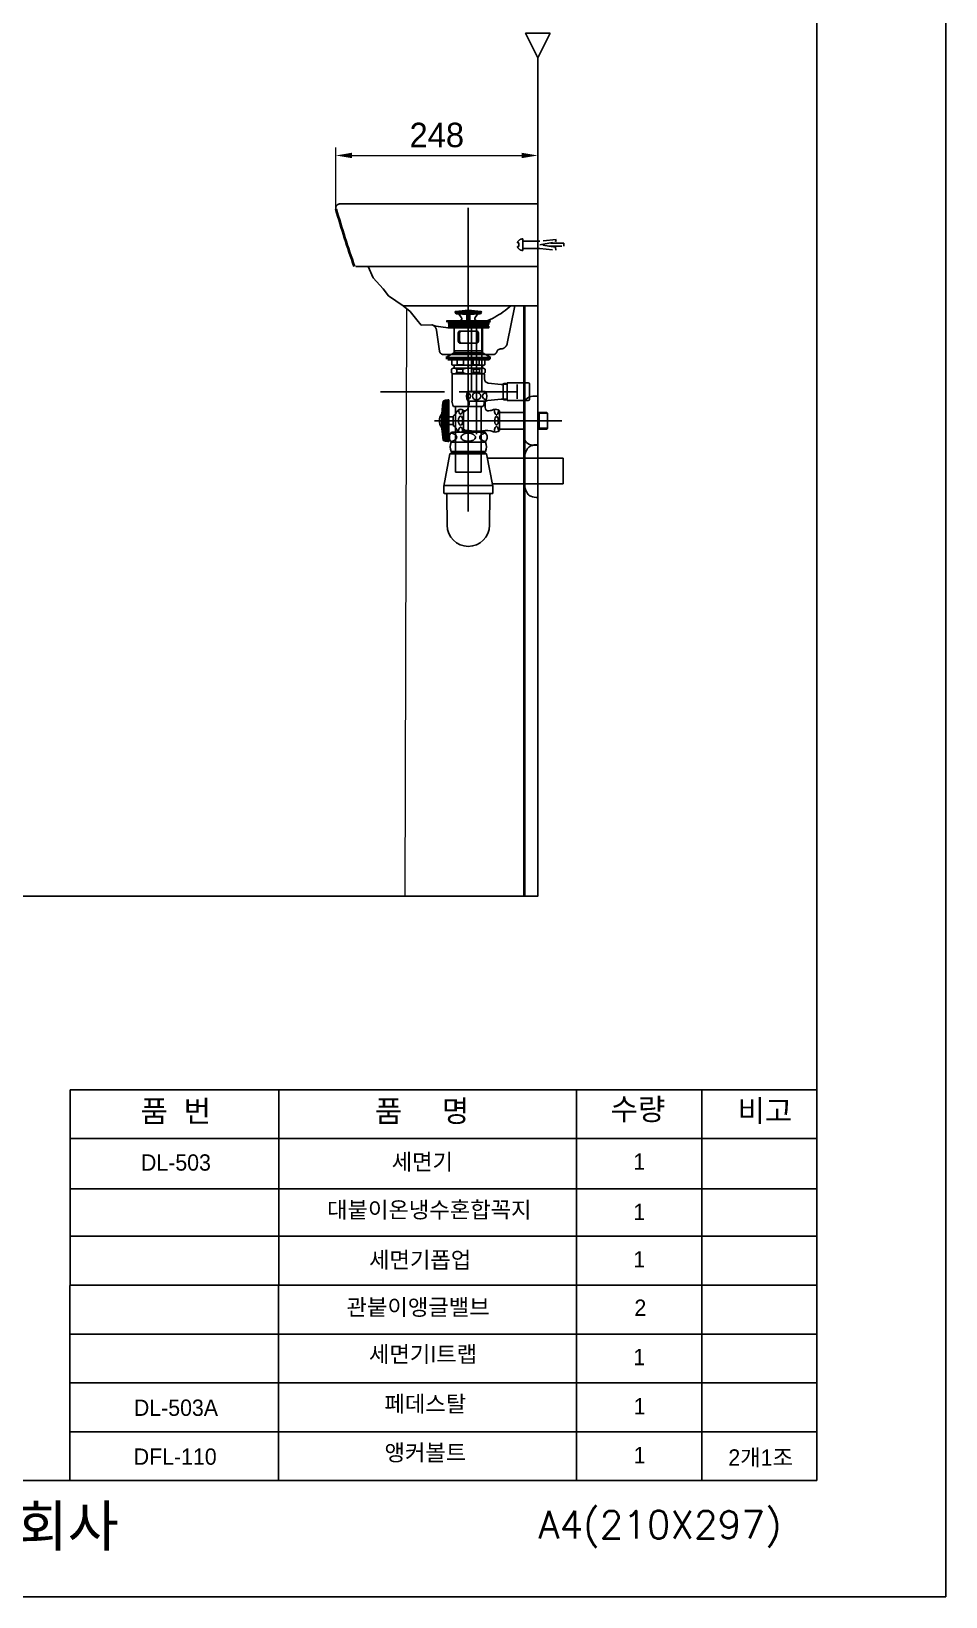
# Model space of a CAD drawing. Extents: x 66329 to 68754, y 58068 to 61499.
# Drawn here: x 67632 to 68754, y 58068 to 59990 of the extents above; entities that cross this region are included whole.
import ezdxf
from ezdxf.lldxf.tags import DXFTag

# ---------------------------------------------------------------- set-up
doc = ezdxf.new("R2010")
doc.units = 0
doc.header["$MEASUREMENT"] = 0
for name, pattern in [('DASHED', [0.75, 0.5, -0.25]), ('HIDDEN', [9.525, 6.35, -3.175]), ('HIDDEN2', [4.7625, 3.175, -1.5875])]:
    doc.linetypes.add(name, pattern=pattern)
doc.layers.get('0').update_dxf_attribs({"linetype": 'CONTINUOUS'})
doc.layers.get('Defpoints').update_dxf_attribs({"linetype": 'CONTINUOUS'})
for name, color, linetype in [('001', 7, 'CONTINUOUS'), ('002', 7, 'CONTINUOUS'), ('3', 3, 'CONTINUOUS'), ('4', 3, 'CONTINUOUS'), ('6', 6, 'CONTINUOUS'), ('7', 7, 'CONTINUOUS'), ('BU', 7, 'CONTINUOUS'), ('CENTER', 1, 'CONTINUOUS'), ('Dim', 4, 'CONTINUOUS'), ('LINE', 7, 'CONTINUOUS'), ('POINT', 3, 'CONTINUOUS'), ('YA', 7, 'CONTINUOUS')]:
    doc.layers.add(name, color=color, linetype=linetype)
doc.layers.add('AM_3', color=6, linetype='AM_ISO02W050', lineweight=20)
doc.layers.add('OUTLINE', color=11, linetype='CONTINUOUS', lineweight=40)
doc.styles.add('h', font='', dxfattribs={"height": 30})
doc.styles.get("Standard").update_dxf_attribs({"font": 'txt.shx', "bigfont": 'ghs.shx'})
doc.styles.add('스타일1', font='txt.shx', dxfattribs={"bigfont": 'ghs.shx'})
doc.styles.get('h').set_extended_font_data('Haansoft Batang')
tags = doc.linetypes.add('AM_ISO02W050', pattern=[7.5, 6, -1.5]).pattern_tags.tags
tags[6:7] = [DXFTag(74, 4), DXFTag(75, 0), DXFTag(340, '0'), DXFTag(46, 1.0), DXFTag(50, 0.0), DXFTag(44, 0.0), DXFTag(45, 0.0)]
tags[4:5] = [DXFTag(74, 4), DXFTag(75, 0), DXFTag(340, '0'), DXFTag(46, 1.0), DXFTag(50, 0.0), DXFTag(44, 0.0), DXFTag(45, 0.0)]
tags = doc.linetypes.add('Amconstr', pattern=[9999, 9999, 0]).pattern_tags.tags
tags[6:7] = [DXFTag(74, 4), DXFTag(75, 0), DXFTag(340, '0'), DXFTag(46, 1.0), DXFTag(50, 0.0), DXFTag(44, 0.0), DXFTag(45, 0.0)]
tags[4:5] = [DXFTag(74, 4), DXFTag(75, 0), DXFTag(340, '0'), DXFTag(46, 1.0), DXFTag(50, 0.0), DXFTag(44, 0.0), DXFTag(45, 0.0)]
tags = doc.linetypes.add('CENTER2', pattern=[1.125, 0.75, -0.125, 0.125, -0.125]).pattern_tags.tags
tags[10:11] = [DXFTag(74, 4), DXFTag(75, 0), DXFTag(340, '0'), DXFTag(46, 1.0), DXFTag(50, 0.0), DXFTag(44, 0.0), DXFTag(45, 0.0)]
tags[8:9] = [DXFTag(74, 4), DXFTag(75, 0), DXFTag(340, '0'), DXFTag(46, 1.0), DXFTag(50, 0.0), DXFTag(44, 0.0), DXFTag(45, 0.0)]
tags[6:7] = [DXFTag(74, 4), DXFTag(75, 0), DXFTag(340, '0'), DXFTag(46, 1.0), DXFTag(50, 0.0), DXFTag(44, 0.0), DXFTag(45, 0.0)]
tags[4:5] = [DXFTag(74, 4), DXFTag(75, 0), DXFTag(340, '0'), DXFTag(46, 1.0), DXFTag(50, 0.0), DXFTag(44, 0.0), DXFTag(45, 0.0)]
doc.dimstyles.new('AM_ISO$0', dxfattribs={"dimtxt": 3, "dimasz": 20, "dimexe": 10, "dimexo": 0.5, "dimgap": 10, "dimtad": 1, "dimdec": 0, "dimdsep": 46, "dimtxsty": 'h', "dimcen": -5, "dimclrd": 256, "dimclre": 256, "dimclrt": 256, "dimadec": 0, "dimazin": 2, "dimtp": 0.1, "dimtm": 0.1, "dimtfac": 0.71, "dimtdec": 0, "dimtmove": 0, "dimatfit": 3, "dimfxl": 0, "dimlwd": -1, "dimlwe": -1, "dimarcsym": 0})

# ---------------------------------------------------------------- blocks, each defined once
blk = doc.blocks.new('*D23')
at = {"layer": 'AM_3', "color": 0, "linetype": 'ByBlock'}
for p, q in [((68005.7, 59773.3), (68005.7, 59847.9)), ((68025.7, 59837.9), (68233.7, 59837.9)), ((68253.7, 59778.9), (68253.7, 59847.9))]:
    blk.add_line(p, q, dxfattribs=at)
at = {"layer": 'AM_3', "color": 0}
for points in [[(68025.7, 59841.3), (68025.7, 59834.6), (68005.7, 59837.9)], [(68233.7, 59841.3), (68233.7, 59834.6), (68253.7, 59837.9)]]:
    blk.add_solid(points, dxfattribs=at)
at = {"layer": 'Defpoints', "color": 0}
for p in [(68253.7, 59837.9), (68253.7, 59778.4), (68005.7, 59772.8)]:
    blk.add_point(p, dxfattribs=at)
at = {"layer": 'AM_3', "color": 0, "insert": (68129.7, 59862.9), "char_height": 30, "attachment_point": 5, "style": 'h'}
blk.add_mtext('248', dxfattribs=at)

msp = doc.modelspace()

# ---------------------------------------------------------------- linework, layer by layer
at = {"color": 3}
for p, q in [((68147.4, 59486, 9.3), (68168.4, 59486, 9.3)), ((68168.4, 59486, 9.3), (68189.4, 59486, 9.3)), ((68138.4, 59432.1, 9.3), (68145.9, 59471.6, 9.3)), ((68149.3, 59473.6, 9.3), (68145.9, 59471.6, 9.3)), ((68190.9, 59471.6, 9.3), (68145.9, 59471.6, 9.3)), ((68189.4, 59474.5, 9.3), (68147.4, 59474.5, 9.3)), ((68149.3, 59473.6, 9.3), (68149.3, 59474.5, 9.3)), ((68187.5, 59473.6, 9.3), (68149.3, 59473.6, 9.3)), ((68187.5, 59473.6, 9.3), (68190.9, 59471.6, 9.3)), ((68198.4, 59432.1, 9.3), (68190.9, 59471.6, 9.3)), ((68138.4, 59432.6, 9.3), (68198.3, 59432.6, 9.3)), ((68138.4, 59432.1, 9.3), (68138.4, 59423.1, 9.3)), ((68198.4, 59432.1, 9.3), (68198.4, 59423.1, 9.3)), ((68138.7, 59423.1, 9.3), (68140.7, 59423.1, 9.3)), ((68140.7, 59423.1, 9.3), (68196.4, 59423.1, 9.3)), ((68141.9, 59421.3, 9.3), (68142.4, 59384, 9.3)), ((68194.9, 59421.1, 9.3), (68194.4, 59384, 9.3)), ((68198.4, 59423.1, 9.3), (68196.4, 59423.1, 9.3))]:
    msp.add_line(p, q, dxfattribs=at)
at = {"color": 0, "linetype": 'HIDDEN2', "ltscale": 5}
msp.add_lwpolyline([(68235.2, 59721.3), (68235.2, 59735.5, 0.316317), (68228.6, 59730.8), (68230.4, 59730.8), (68230.4, 59726), (68228.6, 59726, 0.316317)], format="xyb", close=True, dxfattribs=at)
at = {"linetype": 'HIDDEN2', "ltscale": 5}
for points in [[(68235.2, 59723.9), (68251, 59723.9), (68256.1, 59723.9), (68275.7, 59721.8), (68275.4, 59725.3), (68256.1, 59728.4), (68275.4, 59731.8), (68276.1, 59734.9), (68256.1, 59732.9), (68251, 59732.9), (68235.2, 59732.9)], [(68267.2, 59726.6), (68285.7, 59726.6), (68285.7, 59730.2), (68266.3, 59730.2)]]:
    msp.add_lwpolyline(points, dxfattribs=at)
at = {"color": 3}
for centre, radius, start, end in [((68160, 59480.2, 9.3), 13.9, 155.4705, 204.5295), ((68176.8, 59480.2, 9.3), 13.9, 335.4705, 24.5295), ((68139.9, 59421.3, 9.3), 2, 0, 64.1581), ((68196.9, 59421.1, 9.3), 2, 104.4775, 180), ((68168.4, 59384, 9.3), 26, 180, 0)]:
    msp.add_arc(centre, radius, start, end, dxfattribs=at)
at = {"layer": '001', "color": 3}
msp.add_line((68168.4, 59520.7), (68168.4, 59726.2), dxfattribs=at)
at = {"layer": '001', "color": 7}
for points in [[(66746.6, 58928.4), (68253.7, 58928.4), (68253.7, 59958)], [(68010.7, 59778.4), (68010.5, 59778.4), (68010.4, 59778.4), (68010.3, 59778.4), (68010.1, 59778.4), (68010, 59778.4), (68009.8, 59778.3), (68009.7, 59778.3), (68009.5, 59778.3), (68009.4, 59778.2), (68009.2, 59778.2), (68009.1, 59778.2), (68009, 59778.1), (68008.8, 59778.1), (68008.7, 59778), (68008.5, 59777.9), (68008.4, 59777.9), (68008.3, 59777.8), (68008.2, 59777.7), (68008, 59777.7), (68007.9, 59777.6), (68007.8, 59777.5), (68007.7, 59777.4), (68007.5, 59777.3), (68007.4, 59777.2), (68007.3, 59777.1), (68007.2, 59777), (68007.1, 59776.9), (68007, 59776.8), (68006.9, 59776.7), (68006.8, 59776.6), (68006.7, 59776.5), (68006.6, 59776.4), (68006.6, 59776.2), (68006.5, 59776.1), (68006.4, 59776), (68006.3, 59775.9), (68006.3, 59775.7), (68006.2, 59775.6), (68006.1, 59775.5), (68006.1, 59775.4), (68006, 59775.2), (68006, 59775.1), (68005.9, 59774.9), (68005.9, 59774.8), (68005.8, 59774.6), (68005.8, 59774.5), (68005.8, 59774.4), (68005.7, 59774.2), (68005.7, 59774.1), (68005.7, 59773.9), (68005.7, 59773.8), (68005.7, 59773.6), (68005.7, 59773.5), (68005.7, 59773.3), (68005.7, 59773.2), (68005.7, 59773), (68005.7, 59772.9), (68005.7, 59772.7), (68005.8, 59772.6), (68005.8, 59772.4), (68005.8, 59772.3), (68005.8, 59772.2), (68005.9, 59772), (68005.9, 59771.9)], [(68253.7, 59778.4), (68010.7, 59778.4)], [(68253.7, 59628.4), (68253.7, 59738.4)], [(68045.3, 59701.7), (68051.8, 59687.5), (68064, 59674), (68070.4, 59665.7), (68088.6, 59653.4), (68096.9, 59646.5), (68105.3, 59636.2), (68110.6, 59629.7), (68124.7, 59629.9)], [(68158.7, 59653.4), (68253.7, 59653.4)], [(68216.1, 59607.2), (68225.3, 59653.4)], [(68123.8, 59629.9), (68124.1, 59629.8), (68124.3, 59629.7), (68124.6, 59629.6), (68124.8, 59629.5), (68125, 59629.4), (68125.1, 59629.4), (68125.2, 59629.3), (68125.3, 59629.2), (68125.5, 59629.2), (68125.6, 59629.1), (68125.7, 59629), (68125.8, 59628.9), (68125.9, 59628.9), (68126.1, 59628.8), (68126.2, 59628.7), (68126.3, 59628.6), (68126.4, 59628.5), (68126.5, 59628.4), (68126.6, 59628.3), (68126.7, 59628.2), (68126.8, 59628.2), (68127, 59628.1), (68127.1, 59628), (68127.2, 59627.9), (68127.3, 59627.7), (68127.4, 59627.6), (68127.5, 59627.5), (68127.6, 59627.4), (68127.7, 59627.3), (68127.7, 59627.2), (68127.8, 59627.1), (68127.9, 59627), (68128, 59626.8), (68128.1, 59626.7), (68128.2, 59626.6), (68128.3, 59626.5), (68128.3, 59626.4), (68128.4, 59626.2), (68128.5, 59626.1), (68128.5, 59626), (68128.6, 59625.9), (68128.7, 59625.7), (68128.7, 59625.6), (68128.8, 59625.5), (68128.9, 59625.3), (68128.9, 59625.2), (68129, 59625.1), (68129, 59624.9), (68129.1, 59624.8), (68129.1, 59624.7), (68129.1, 59624.5), (68129.2, 59624.4), (68129.3, 59624.1), (68129.3, 59623.9), (68129.4, 59623.6), (68129.4, 59623.3)], [(68129.4, 59623.3), (68133.1, 59597.7)], [(68208.2, 59600.4), (68208.4, 59600.4), (68208.6, 59600.4), (68208.7, 59600.4), (68208.9, 59600.4), (68209, 59600.5), (68209.2, 59600.5), (68209.4, 59600.5), (68209.6, 59600.5), (68209.7, 59600.6), (68209.9, 59600.6), (68210.1, 59600.6), (68210.2, 59600.7), (68210.4, 59600.7), (68210.6, 59600.8), (68210.7, 59600.8), (68210.9, 59600.9), (68211.1, 59600.9), (68211.2, 59601), (68211.4, 59601.1), (68211.6, 59601.2), (68211.7, 59601.2), (68211.9, 59601.3), (68212.1, 59601.4), (68212.2, 59601.5), (68212.4, 59601.6), (68212.5, 59601.7), (68212.7, 59601.8), (68212.8, 59601.9), (68213, 59602), (68213.1, 59602.1), (68213.3, 59602.2), (68213.4, 59602.3), (68213.6, 59602.5), (68213.7, 59602.6), (68213.8, 59602.7), (68214, 59602.8), (68214.1, 59603), (68214.2, 59603.1), (68214.3, 59603.2), (68214.4, 59603.4), (68214.6, 59603.5), (68214.7, 59603.7), (68214.8, 59603.8), (68214.9, 59604), (68215, 59604.1), (68215.1, 59604.3), (68215.2, 59604.4), (68215.2, 59604.6), (68215.3, 59604.7), (68215.4, 59604.9), (68215.5, 59605.1), (68215.6, 59605.2), (68215.6, 59605.4), (68215.7, 59605.5), (68215.7, 59605.7), (68215.8, 59605.9), (68215.9, 59606), (68215.9, 59606.2), (68216, 59606.4), (68216, 59606.5), (68216, 59606.7), (68216.1, 59606.8), (68216.1, 59607), (68216.1, 59607.2)], [(68133.1, 59597.7), (68133.1, 59597.6), (68133.1, 59597.5), (68133.1, 59597.4), (68133.1, 59597.3), (68133.2, 59597.2), (68133.2, 59597.1), (68133.2, 59597), (68133.3, 59596.9), (68133.3, 59596.8), (68133.3, 59596.7), (68133.4, 59596.6), (68133.4, 59596.5), (68133.5, 59596.4), (68133.5, 59596.3), (68133.6, 59596.2), (68133.6, 59596.1), (68133.7, 59596), (68133.7, 59595.9), (68133.8, 59595.8), (68133.8, 59595.7), (68133.9, 59595.6), (68134, 59595.5), (68134, 59595.4), (68134.1, 59595.3), (68134.2, 59595.2), (68134.3, 59595.1), (68134.3, 59595), (68134.4, 59595), (68134.5, 59594.9), (68134.6, 59594.8), (68134.7, 59594.7), (68134.7, 59594.6), (68134.8, 59594.6), (68134.9, 59594.5), (68135, 59594.4), (68135.1, 59594.4), (68135.2, 59594.3), (68135.3, 59594.2), (68135.4, 59594.2), (68135.5, 59594.1), (68135.6, 59594), (68135.7, 59594), (68135.8, 59593.9), (68135.9, 59593.9), (68136, 59593.8), (68136.1, 59593.8), (68136.2, 59593.8), (68136.3, 59593.7), (68136.4, 59593.7), (68136.5, 59593.6), (68136.6, 59593.6), (68136.8, 59593.6), (68136.9, 59593.6), (68137, 59593.5), (68137.1, 59593.5), (68137.2, 59593.5), (68137.3, 59593.5), (68137.4, 59593.5), (68137.5, 59593.4), (68137.6, 59593.4), (68137.7, 59593.4), (68137.8, 59593.4), (68137.9, 59593.4), (68138, 59593.4)], [(68138, 59593.4), (68198.7, 59593.4)], [(68198.7, 59593.4), (68198.8, 59593.4), (68198.9, 59593.4), (68199, 59593.4), (68199.1, 59593.4), (68199.2, 59593.4), (68199.2, 59593.5), (68199.3, 59593.5), (68199.4, 59593.5), (68199.5, 59593.5), (68199.6, 59593.5), (68199.7, 59593.5), (68199.8, 59593.6), (68199.9, 59593.6), (68200, 59593.6), (68200.1, 59593.6), (68200.2, 59593.7), (68200.3, 59593.7), (68200.4, 59593.7), (68200.5, 59593.8), (68200.6, 59593.8), (68200.7, 59593.8), (68200.8, 59593.9), (68200.9, 59593.9), (68200.9, 59594), (68201, 59594), (68201.1, 59594.1), (68201.2, 59594.1), (68201.3, 59594.2), (68201.4, 59594.2), (68201.5, 59594.3), (68201.6, 59594.3), (68201.6, 59594.4), (68201.7, 59594.4), (68201.8, 59594.5), (68201.9, 59594.6), (68202, 59594.6), (68202, 59594.7), (68202.1, 59594.8), (68202.2, 59594.9), (68202.3, 59594.9), (68202.3, 59595), (68202.4, 59595.1), (68202.5, 59595.1), (68202.5, 59595.2), (68202.6, 59595.3), (68202.7, 59595.4), (68202.7, 59595.5), (68202.8, 59595.5), (68202.8, 59595.6), (68202.9, 59595.7), (68202.9, 59595.8), (68203, 59595.9), (68203, 59596), (68203.1, 59596), (68203.1, 59596.1), (68203.2, 59596.2), (68203.2, 59596.3), (68203.3, 59596.4), (68203.3, 59596.5), (68203.3, 59596.6), (68203.4, 59596.7), (68203.4, 59596.7), (68203.4, 59596.8), (68203.5, 59596.9)], [(68203.5, 59596.9), (68203.5, 59597), (68203.5, 59597.1), (68203.5, 59597.2), (68203.6, 59597.3), (68203.6, 59597.4), (68203.7, 59597.4), (68203.7, 59597.5), (68203.7, 59597.6), (68203.8, 59597.7), (68203.8, 59597.8), (68203.9, 59597.9), (68203.9, 59598), (68204, 59598), (68204, 59598.1), (68204.1, 59598.2), (68204.1, 59598.3), (68204.2, 59598.4), (68204.3, 59598.5), (68204.3, 59598.5), (68204.4, 59598.6), (68204.4, 59598.7), (68204.5, 59598.8), (68204.6, 59598.8), (68204.6, 59598.9), (68204.7, 59599), (68204.8, 59599.1), (68204.9, 59599.1), (68204.9, 59599.2), (68205, 59599.3), (68205.1, 59599.3), (68205.2, 59599.4), (68205.3, 59599.5), (68205.3, 59599.5), (68205.4, 59599.6), (68205.5, 59599.6), (68205.6, 59599.7), (68205.7, 59599.7), (68205.8, 59599.8), (68205.9, 59599.8), (68206, 59599.9), (68206.1, 59599.9), (68206.1, 59600), (68206.2, 59600), (68206.3, 59600), (68206.4, 59600.1), (68206.5, 59600.1), (68206.6, 59600.2), (68206.7, 59600.2), (68206.8, 59600.2), (68206.9, 59600.2), (68207, 59600.3), (68207.1, 59600.3), (68207.2, 59600.3), (68207.3, 59600.3), (68207.4, 59600.3), (68207.5, 59600.4), (68207.6, 59600.4), (68207.7, 59600.4), (68207.8, 59600.4), (68207.8, 59600.4), (68207.9, 59600.4), (68208, 59600.4), (68208.1, 59600.4), (68208.2, 59600.4)]]:
    msp.add_lwpolyline(points, dxfattribs=at)
at = {"layer": '002', "color": 7}
for points in [[(68268.7, 59988), (68238.7, 59988), (68253.7, 59958), (68268.7, 59988)], [(68253.7, 59701.7), (68030.3, 59701.7)], [(68158.7, 59653.4), (68088.6, 59653.4)], [(68220.7, 59653.4), (68218.4, 59651.5), (68216.1, 59649.5), (68213.7, 59647.7), (68211.3, 59645.9), (68208.8, 59644.1), (68206.2, 59642.5), (68203.5, 59640.9), (68200.8, 59639.3), (68198.1, 59637.9), (68195.3, 59636.5), (68192.5, 59635.2), (68189.6, 59634), (68186.6, 59632.9), (68183.7, 59631.8), (68180.7, 59630.9), (68177.7, 59630), (68174.6, 59629.2), (68171.5, 59628.5), (68168.4, 59627.9), (68165.4, 59627.4), (68162.2, 59627), (68159.1, 59626.7), (68156, 59626.5), (68152.9, 59626.3), (68149.8, 59626.3), (68146.7, 59626.3), (68143.7, 59626.5), (68140.6, 59626.7), (68137.6, 59627), (68134.6, 59627.4), (68131.6, 59627.9), (68128.7, 59628.4)], [(68128.7, 59628.4), (68123.8, 59629.9)], [(68141.7, 59593.4), (68195.7, 59593.4)]]:
    msp.add_lwpolyline(points, dxfattribs=at)
at = {"layer": '3', "color": 3}
for p, q in [((68153.4, 59643.5, 9.3), (68152.1, 59645.6, 9.3)), ((68152.2, 59645.4, 9.3), (68168.4, 59645.4, 9.3)), ((68168.4, 59643.5, 9.3), (68153.4, 59643.5, 9.3)), ((68155.9, 59643.3, 9.3), (68166.6, 59642.6, 9.3)), ((68160.1, 59638.6, 9.3), (68157.4, 59642.4, 9.3)), ((68168.4, 59643.5, 9.3), (68166.6, 59642.6, 9.3)), ((68166.6, 59642.6, 9.3), (68166.6, 59634.9, 9.3)), ((68167.8, 59643.2, 9.3), (68167.4, 59636.8, 9.3)), ((68184.5, 59645.4, 9.3), (68168.4, 59645.4, 9.3)), ((68168.4, 59643.5, 9.3), (68170.1, 59642.6, 9.3)), ((68168.4, 59643.5, 9.3), (68183.4, 59643.5, 9.3)), ((68168.9, 59643.2, 9.3), (68169.3, 59636.8, 9.3)), ((68180.8, 59643.3, 9.3), (68170.1, 59642.6, 9.3)), ((68170.1, 59642.6, 9.3), (68170.1, 59634.9, 9.3)), ((68176.6, 59638.6, 9.3), (68179.3, 59642.4, 9.3)), ((68183.4, 59643.5, 9.3), (68184.6, 59645.6, 9.3)), ((68141.4, 59633.9, 9.3), (68168.4, 59633.9, 9.3)), ((68151.1, 59634.9, 9.3), (68141.8, 59634.9, 9.3)), ((68149.4, 59632.4, 9.3), (68143.3, 59632.4, 9.3)), ((68168.4, 59626.4, 9.3), (68143.3, 59626.4, 9.3)), ((68168.4, 59630.4, 9.3), (68143.6, 59630.4, 9.3)), ((68168.4, 59628.4, 9.3), (68143.6, 59628.4, 9.3)), ((68149.4, 59632.4, 9.3), (68168.4, 59632.4, 9.3)), ((68150.9, 59595.8, 9.3), (68150.9, 59626.4, 9.3)), ((68168.4, 59634.9, 9.3), (68151.1, 59634.9, 9.3)), ((68158, 59634.9, 9.3), (68159.4, 59635.7, 9.3)), ((68168.4, 59622.4, 9.3), (68158.5, 59622.4, 9.3)), ((68167.4, 59636.8, 9.3), (68168.4, 59636.8, 9.3)), ((68167.6, 59634.9, 9.3), (68167.4, 59636.8, 9.3)), ((68169.3, 59636.8, 9.3), (68168.4, 59636.8, 9.3)), ((68168.4, 59634.9, 9.3), (68185.7, 59634.9, 9.3)), ((68195.4, 59633.9, 9.3), (68168.4, 59633.9, 9.3)), ((68187.4, 59632.4, 9.3), (68168.4, 59632.4, 9.3)), ((68168.4, 59630.4, 9.3), (68193.2, 59630.4, 9.3)), ((68168.4, 59628.4, 9.3), (68193.2, 59628.4, 9.3)), ((68168.4, 59626.4, 9.3), (68193.5, 59626.4, 9.3)), ((68168.4, 59622.4, 9.3), (68178.2, 59622.4, 9.3)), ((68169.1, 59634.9, 9.3), (68169.3, 59636.8, 9.3)), ((68178.7, 59634.9, 9.3), (68177.3, 59635.7, 9.3)), ((68185.7, 59634.9, 9.3), (68195, 59634.9, 9.3)), ((68185.9, 59595.8, 9.3), (68185.9, 59626.4, 9.3)), ((68187.4, 59632.4, 9.3), (68193.5, 59632.4, 9.3)), ((68195.4, 59633.9, 9.3), (68193.2, 59632.4, 9.3)), ((68193.7, 59632.2, 9.3), (68193.7, 59630.9, 9.3)), ((68193.7, 59627.9, 9.3), (68193.7, 59626.6, 9.3)), ((68195.4, 59634.5, 9.3), (68195.4, 59633.9, 9.3)), ((68156, 59609.9, 9.3), (68156, 59619.9, 9.3)), ((68157.7, 59609.9, 9.3), (68157.7, 59619.9, 9.3)), ((68168.4, 59607.4, 9.3), (68158.5, 59607.4, 9.3)), ((68168.4, 59607.4, 9.3), (68178.2, 59607.4, 9.3)), ((68179, 59609.9, 9.3), (68179, 59619.9, 9.3)), ((68180.7, 59609.9, 9.3), (68180.7, 59619.9, 9.3)), ((68150.9, 59595.8, 9.3), (68140.9, 59589.8, 9.3)), ((68140.9, 59589.8, 9.3), (68168.4, 59589.8, 9.3)), ((68150.9, 59588.8, 9.3), (68140.9, 59588.8, 9.3)), ((68143.2, 59587, 9.3), (68148.2, 59587, 9.3)), ((68148.2, 59587, 9.3), (68148.2, 59580.8, 9.3)), ((68148.2, 59587, 9.3), (68168.4, 59587, 9.3)), ((68151.6, 59597.9, 9.3), (68150.9, 59599.1, 9.3)), ((68150.9, 59597.9, 9.3), (68168.4, 59597.9, 9.3)), ((68150.9, 59595.8, 9.3), (68168.4, 59595.8, 9.3)), ((68185.9, 59588.8, 9.3), (68150.9, 59588.8, 9.3)), ((68151.6, 59595.8, 9.3), (68151.6, 59597.9, 9.3)), ((68154.9, 59580.8, 9.3), (68154.9, 59587, 9.3)), ((68162.3, 59580.8, 9.3), (68162.3, 59587, 9.3)), ((68185.9, 59597.9, 9.3), (68168.4, 59597.9, 9.3)), ((68185.9, 59595.8, 9.3), (68168.4, 59595.8, 9.3)), ((68195.9, 59589.8, 9.3), (68168.4, 59589.8, 9.3)), ((68188.5, 59587, 9.3), (68168.4, 59587, 9.3)), ((68174.4, 59580.8, 9.3), (68174.4, 59587, 9.3)), ((68181.8, 59580.8, 9.3), (68181.8, 59587, 9.3)), ((68185.2, 59597.9, 9.3), (68185.9, 59599.1, 9.3)), ((68185.2, 59595.8, 9.3), (68185.2, 59597.9, 9.3)), ((68185.9, 59595.8, 9.3), (68195.9, 59589.8, 9.3)), ((68185.9, 59588.8, 9.3), (68195.9, 59588.8, 9.3)), ((68193.5, 59587, 9.3), (68188.5, 59587, 9.3)), ((68188.5, 59587, 9.3), (68188.5, 59580.8, 9.3)), ((68194, 59588.8, 9.3), (68194, 59587.5, 9.3)), ((68149.2, 59580.3, 9.3), (68148.2, 59580.8, 9.3)), ((68148.4, 59536.3, 9.3), (68148.4, 59568.9, 9.3)), ((68149.2, 59580.3, 9.3), (68150.6, 59580.3, 9.3)), ((68168.4, 59569.9, 9.3), (68149.4, 59569.9, 9.3)), ((68150.6, 59580.3, 9.3), (68168.4, 59580.3, 9.3)), ((68150.9, 59576.9, 9.3), (68150.9, 59580.3, 9.3)), ((68151, 59576.9, 9.3), (68168.1, 59576.9, 9.3)), ((68154.4, 59575.4, 9.3), (68154.4, 59571.3, 9.3)), ((68154.4, 59575.4, 9.3), (68161.8, 59575.4, 9.3)), ((68154.4, 59571.3, 9.3), (68161.8, 59571.3, 9.3)), ((68154.9, 59580.8, 9.3), (68162.3, 59580.8, 9.3)), ((68161.8, 59575.4, 9.3), (68161.8, 59571.3, 9.3)), ((68186.1, 59580.3, 9.3), (68168.4, 59580.3, 9.3)), ((68185.7, 59569.9, 9.3), (68168.4, 59569.9, 9.3)), ((68185.7, 59576.9, 9.3), (68168.6, 59576.9, 9.3)), ((68181.8, 59580.8, 9.3), (68174.4, 59580.8, 9.3)), ((68182.3, 59575.4, 9.3), (68174.9, 59575.4, 9.3)), ((68174.9, 59575.4, 9.3), (68174.9, 59571.3, 9.3)), ((68182.3, 59571.3, 9.3), (68174.9, 59571.3, 9.3)), ((68182.3, 59575.4, 9.3), (68182.3, 59571.3, 9.3)), ((68185.2, 59569.9, 9.3), (68185.7, 59569.9, 9.3)), ((68185.7, 59569.9, 9.3), (68186.1, 59569.9, 9.3)), ((68185.9, 59576.9, 9.3), (68185.9, 59580.3, 9.3)), ((68187.4, 59569.9, 9.3), (68185.9, 59569.9, 9.3)), ((68187.5, 59580.3, 9.3), (68186.1, 59580.3, 9.3)), ((68187.5, 59580.3, 9.3), (68188.5, 59580.8, 9.3)), ((68188.4, 59563.5, 9.3), (68188.4, 59568.9, 9.3)), ((68189.1, 59571.3, 9.3), (68189.1, 59575.4, 9.3)), ((68139.2, 59547.9, 9.3), (68060.7, 59547.9, 9.3)), ((68228.4, 59547.9, 9.3), (68157, 59547.9, 9.3)), ((68228.4, 59547.9, 9.3), (68159.9, 59547.9, 9.3)), ((68192.8, 59558.5, 9.3), (68208.9, 59556.8, 9.3)), ((68211, 59538.6, 9.3), (68211, 59557.1, 9.3)), ((68211, 59557.1, 9.3), (68216, 59557.1, 9.3)), ((68212.3, 59557.9, 9.3), (68212.3, 59557.1, 9.3)), ((68216, 59557.9, 9.3), (68212.3, 59557.9, 9.3)), ((68216, 59537.7, 9.3), (68216, 59558.1, 9.3)), ((68216.8, 59558.9, 9.3), (68242, 59558.9, 9.3)), ((68228.4, 59539.3, 9.3), (68228.4, 59556.8, 9.3)), ((68243.5, 59557.4, 9.3), (68243.5, 59551.6, 9.3)), ((68243.5, 59551.6, 9.3), (68243.5, 59538.4, 9.3)), ((68150.4, 59529.9, 9.3), (68168.4, 59529.9, 9.3)), ((68152.5, 59529.9, 9.3), (68152.5, 59448.9, 9.3)), ((68186.4, 59529.9, 9.3), (68168.4, 59529.9, 9.3)), ((68184.2, 59448.9, 9.3), (68184.2, 59529.9, 9.3)), ((68192.2, 59537.1, 9.3), (68208.9, 59538.9, 9.3)), ((68211, 59538.6, 9.3), (68216, 59538.6, 9.3)), ((68212.4, 59537.9, 9.3), (68212.4, 59538.7, 9.3)), ((68216, 59537.9, 9.3), (68212.4, 59537.9, 9.3)), ((68242, 59536.9, 9.3), (68216.8, 59536.9, 9.3)), ((68152.5, 59448.9, 9.3), (68184.2, 59448.9, 9.3)), ((68184.2, 59448.9, 9.3), (68183.5, 59448.9, 9.3))]:
    msp.add_line(p, q, dxfattribs=at)
at = {"layer": '3', "linetype": 'HIDDEN'}
msp.add_line((68147.6, 59571.3, 9.3), (68147.6, 59575.4, 9.3), dxfattribs=at)
at = {"layer": '3', "color": 3}
for centre, radius, start, end in [((68153.2, 59645.4, 9.3), 1.1, 97.3204, 169.4262), ((68168.4, 59527.5, 9.3), 120, 90, 97.3204), ((68155.7, 59641.3, 9.3), 2, 35.2023, 86.2618), ((68168.4, 59527.5, 9.3), 120, 82.6796, 90), ((68181, 59641.3, 9.3), 2, 93.7382, 144.7977), ((68183.5, 59645.4, 9.3), 1.1, 10.5738, 82.6796), ((68146.9, 59629.4, 9.3), 1, 270, 90), ((68158.5, 59619.9, 9.3), 2.5, 90, 180), ((68160.2, 59619.9, 9.3), 2.5, 90, 180), ((68158.4, 59637.4, 9.3), 2, 300, 35.2023), ((68178.3, 59637.4, 9.3), 2, 144.7977, 240), ((68176.5, 59619.9, 9.3), 2.5, 0, 90), ((68178.2, 59619.9, 9.3), 2.5, 0, 90), ((68189.9, 59629.4, 9.3), 1, 90, 270), ((68193.2, 59630.9, 9.3), 0.5, 270, 0), ((68193.2, 59627.9, 9.3), 0.5, 0, 90), ((68193.5, 59632.2, 9.3), 0.2, 0, 90), ((68193.5, 59626.6, 9.3), 0.2, 270, 0), ((68195, 59634.5, 9.3), 0.4, 0, 90), ((68158.5, 59609.9, 9.3), 2.5, 180, 270), ((68160.2, 59609.9, 9.3), 2.5, 180, 270), ((68176.5, 59609.9, 9.3), 2.5, 270, 0), ((68178.2, 59609.9, 9.3), 2.5, 270, 0), ((68193.5, 59587.5, 9.3), 0.5, 270, 0), ((68151, 59572.2, 9.3), 4.7, 43.9409, 136.0591), ((68151, 59574.6, 9.3), 4.7, 223.9409, 316.0591), ((68151.5, 59590.4, 9.3), 10.2, 250.5679, 289.4321), ((68149.4, 59568.9, 9.3), 1, 90, 180), ((68167.9, 59563.3, 9.3), 13.6, 89.0643, 116.6472), ((68167.9, 59583.5, 9.3), 13.6, 243.3528, 270.9357), ((68168.2, 59609.7, 9.3), 29.5, 258.5956, 270.3737), ((68168.5, 59609.7, 9.3), 29.5, 269.6263, 281.4044), ((68168.8, 59563.3, 9.3), 13.6, 63.3528, 90.9357), ((68168.8, 59583.5, 9.3), 13.6, 269.0643, 296.6472), ((68185.2, 59590.4, 9.3), 10.2, 250.5679, 289.4321), ((68185.7, 59572.2, 9.3), 4.7, 43.9409, 136.0591), ((68185.7, 59574.6, 9.3), 4.7, 223.9409, 316.0591), ((68187.4, 59568.9, 9.3), 1, 0, 90), ((68193.4, 59563.5, 9.3), 5, 180, 263.8845), ((68209.3, 59561.8, 9.3), 5, 265.3505, 308.211), ((68216.8, 59558.1, 9.3), 0.8, 90, 180), ((68242, 59557.4, 9.3), 1.5, 0, 90), ((68161.3, 59536.8, 9.3), 13, 182.42, 212.3), ((68175.4, 59536.8, 9.3), 13, 327.7, 345.0405), ((68192.8, 59532.2, 9.3), 5, 96.1155, 165.0405), ((68209.3, 59533.9, 9.3), 5, 51.8073, 94.6678), ((68216.8, 59537.7, 9.3), 0.8, 180, 270), ((68242, 59538.4, 9.3), 1.5, 270, 0)]:
    msp.add_arc(centre, radius, start, end, dxfattribs=at)
at = {"layer": '4', "color": 3}
for p, q in [((68152.1, 59498, 9.3), (68147.8, 59498, 9.3)), ((68148.2, 59486, 9.3), (68147.8, 59486, 9.3)), ((68148.2, 59486, 9.3), (68168.4, 59486, 9.3)), ((68168.4, 59498, 9.3), (68152.1, 59498, 9.3)), ((68168.4, 59498, 9.3), (68184.6, 59498, 9.3)), ((68188.5, 59486, 9.3), (68168.4, 59486, 9.3)), ((68184.6, 59498, 9.3), (68188.9, 59498, 9.3)), ((68188.5, 59486, 9.3), (68188.9, 59486, 9.3)), ((68237.6, 59467.8, 9.3), (68237.6, 59450.5, 9.3)), ((68269.3, 59466.3, 9.3), (68191.8, 59466.3, 9.3)), ((68237.6, 59433.1, 9.3), (68237.6, 59450.5, 9.3)), ((68284.7, 59466.3, 9.3), (68253.6, 59466.3, 9.3)), ((68284.7, 59434.6, 9.3), (68284.7, 59466.3, 9.3)), ((68269.3, 59434.6, 9.3), (68197.9, 59434.6, 9.3)), ((68284.7, 59434.6, 9.3), (68253.6, 59434.6, 9.3))]:
    msp.add_line(p, q, dxfattribs=at)
at = {"layer": '4', "color": 3, "elevation": 9.3}
for points in [[(68154.2, 59492, 0.155217), (68153.6, 59493.8, 0.106747), (68151.5, 59495.7, 0.073043), (68148.7, 59496.8, 0.028511), (68147, 59497.2, 0.059523)], [(68147, 59486.8, 0.028511), (68148.7, 59487.1, 0.073043), (68151.5, 59488.2, 0.106747), (68153.6, 59490.1, 0.155217), (68154.2, 59492, 0.155217)], [(68160.1, 59493.7, 0.32729), (68160.1, 59490.2, 0.106373), (68162.1, 59488.4, 0.071219), (68164.8, 59487.4, 0.057537), (68168.4, 59487, 0.057537)], [(68168.4, 59497, 0.057537), (68164.8, 59496.6, 0.071219), (68162.1, 59495.5, 0.106373), (68160.1, 59493.7, 0.159483)], [(68168.4, 59497, 0.057537), (68164.8, 59496.6, 0.071219), (68162.1, 59495.5, 0.106373), (68160.1, 59493.7, 0.159483)], [(68168.4, 59497, -0.057537), (68171.9, 59496.6, -0.071219), (68174.6, 59495.5, -0.106373), (68176.6, 59493.7, -0.159483)], [(68168.4, 59497, -0.057537), (68171.9, 59496.6, -0.071219), (68174.6, 59495.5, -0.106373), (68176.6, 59493.7, -0.159483)], [(68176.6, 59493.7, -0.32729), (68176.6, 59490.2, -0.106373), (68174.6, 59488.4, -0.071219), (68171.9, 59487.4, -0.057537), (68168.4, 59487, -0.057537)], [(68182.5, 59492, -0.155217), (68183.1, 59493.8, -0.106747), (68185.2, 59495.7, -0.073043), (68188, 59496.8, -0.028511), (68189.7, 59497.2, -0.059523)], [(68189.7, 59486.8, -0.028511), (68188, 59487.1, -0.073043), (68185.2, 59488.2, -0.106747), (68183.1, 59490.1, -0.155217), (68182.5, 59492, -0.155217)]]:
    msp.add_lwpolyline(points, format="xyb", dxfattribs=at)
at = {"layer": '4', "color": 3}
for centre, radius, start, end in [((68153.1, 59492, 9.3), 8, 131.4096, 228.5904), ((68183.6, 59492, 9.3), 8, 311.4096, 48.5904), ((68257.6, 59467, 9.3), 20, 146.2077, 177.4359), ((68248.9, 59472, 9.3), 10, 111.1927, 142.8035), ((68255.1, 59453, 9.3), 30, 92.866, 109.0071), ((68257.6, 59434, 9.3), 20, 182.5641, 213.7923), ((68248.9, 59428.9, 9.3), 10, 217.1965, 248.8073), ((68255.1, 59447.9, 9.3), 30, 250.9929, 267.134)]:
    msp.add_arc(centre, radius, start, end, dxfattribs=at)
at = {"layer": '6', "color": 3}
for p, q in [((68172.2, 59627.3), (68172.2, 59548.3)), ((68178.6, 59495.8), (68178.6, 59627.3)), ((68184.9, 59627.3), (68184.9, 59548.3)), ((68184.9, 59548.3), (68168.1, 59548.3)), ((68189.1, 59548.3), (68184.9, 59548.3)), ((68137.6, 59536.3), (68137.6, 59512.3)), ((68138.2, 59536.8), (68139.1, 59536.8)), ((68139.1, 59536.8), (68139.6, 59537.3)), ((68139.1, 59536.8), (68139.1, 59512.3)), ((68139.6, 59537.3), (68139.6, 59512.3)), ((68139.6, 59537.3), (68142.8, 59537.3)), ((68139.6, 59536.9), (68143.1, 59536.9)), ((68139.6, 59535.9), (68143.1, 59535.9)), ((68139.6, 59534.9), (68143.1, 59534.9)), ((68139.6, 59533.9), (68143.1, 59533.9)), ((68139.6, 59532.9), (68143.1, 59532.9)), ((68139.6, 59531.9), (68143.1, 59531.9)), ((68139.6, 59530.9), (68143.1, 59530.9)), ((68139.6, 59529.9), (68143.1, 59529.9)), ((68139.6, 59528.9), (68143.1, 59528.9)), ((68139.6, 59527.9), (68143.1, 59527.9)), ((68139.6, 59526.9), (68143.1, 59526.9)), ((68139.6, 59525.9), (68143.1, 59525.9)), ((68139.6, 59524.9), (68143.1, 59524.9)), ((68143.1, 59537.6), (68143.1, 59537.8)), ((68143.1, 59537.8), (68144.6, 59537.8)), ((68143.1, 59537.6), (68143.1, 59512.3)), ((68144.6, 59536.8), (68144.6, 59537.8)), ((68144.6, 59512.3), (68144.6, 59536.8)), ((68162.6, 59524.3), (68162.6, 59525)), ((68162.6, 59500.3), (68162.6, 59524.3)), ((68163.6, 59524.3), (68162.6, 59524.3)), ((68163.6, 59523.5), (68164.9, 59524.5)), ((68163.6, 59523.5), (68163.6, 59524.3)), ((68189.1, 59536.3), (68168.1, 59536.3)), ((68168.1, 59528.8), (68168.1, 59536.3)), ((68169.3, 59532.3), (68168.1, 59530.1)), ((68169.3, 59532.3), (68168.1, 59532.3)), ((68169.3, 59532.3), (68169.3, 59536.3)), ((68187.8, 59532.3), (68187.8, 59536.3)), ((68187.8, 59532.3), (68189.1, 59530.1)), ((68189.1, 59532.3), (68187.8, 59532.3)), ((68189.1, 59528.4), (68189.1, 59536.3)), ((68206.6, 59521.5), (68206.6, 59524.3)), ((68236.7, 59531.3), (68236.7, 59493.3)), ((68253.7, 59542.3), (68247.7, 59542.3)), ((68283.2, 59512.3), (68126.7, 59512.3)), ((68137.6, 59488.3), (68137.6, 59512.3)), ((68139.1, 59487.8), (68139.1, 59512.3)), ((68139.6, 59523.9), (68143.1, 59523.9)), ((68139.6, 59522.9), (68143.1, 59522.9)), ((68139.6, 59521.9), (68143.1, 59521.9)), ((68139.6, 59520.9), (68143.1, 59520.9)), ((68139.6, 59519.9), (68143.1, 59519.9)), ((68139.6, 59518.9), (68143.1, 59518.9)), ((68139.6, 59517.9), (68143.1, 59517.9)), ((68139.6, 59516.9), (68143.1, 59516.9)), ((68139.6, 59515.9), (68143.1, 59515.9)), ((68139.6, 59514.9), (68143.1, 59514.9)), ((68139.6, 59513.9), (68143.1, 59513.9)), ((68139.6, 59512.9), (68143.1, 59512.9)), ((68139.6, 59487.3), (68139.6, 59512.3)), ((68139.6, 59511.7), (68143.1, 59511.7)), ((68139.6, 59510.7), (68143.1, 59510.7)), ((68139.6, 59509.7), (68143.1, 59509.7)), ((68139.6, 59508.7), (68143.1, 59508.7)), ((68139.6, 59507.7), (68143.1, 59507.7)), ((68139.6, 59506.7), (68143.1, 59506.7)), ((68139.6, 59505.7), (68143.1, 59505.7)), ((68143.1, 59487), (68143.1, 59512.3)), ((68149.6, 59517), (68144.6, 59517)), ((68144.6, 59486.8), (68144.6, 59512.3)), ((68149.6, 59507.5), (68144.6, 59507.5)), ((68149.6, 59518), (68149.6, 59517)), ((68149.6, 59517), (68149.6, 59507.5)), ((68149.6, 59506.5), (68149.6, 59507.5)), ((68154.5, 59523.6), (68154, 59522.6)), ((68163.6, 59523.5), (68162.6, 59523.5)), ((68236.7, 59522.5), (68206.6, 59522.5)), ((68206.6, 59521.5), (68206.6, 59503)), ((68264.7, 59522.5), (68253.7, 59522.5)), ((68255.2, 59521.5), (68254.2, 59522.5)), ((68255.2, 59502), (68255.2, 59522.5)), ((68255.2, 59521.5), (68265.7, 59521.5)), ((68265.7, 59521.5), (68264.7, 59522.5)), ((68265.6, 59503), (68265.6, 59521.5)), ((68138.2, 59487.8), (68139.1, 59487.8)), ((68139.1, 59487.8), (68139.6, 59487.3)), ((68139.6, 59504.7), (68143.1, 59504.7)), ((68139.6, 59503.7), (68143.1, 59503.7)), ((68139.6, 59502.7), (68143.1, 59502.7)), ((68139.6, 59501.7), (68143.1, 59501.7)), ((68139.6, 59500.7), (68143.1, 59500.7)), ((68139.6, 59499.7), (68143.1, 59499.7)), ((68139.6, 59498.7), (68143.1, 59498.7)), ((68139.6, 59497.7), (68143.1, 59497.7)), ((68139.6, 59496.7), (68143.1, 59496.7)), ((68139.6, 59495.7), (68143.1, 59495.7)), ((68139.6, 59494.7), (68143.1, 59494.7)), ((68139.6, 59493.7), (68143.1, 59493.7)), ((68139.6, 59492.7), (68143.1, 59492.7)), ((68139.6, 59491.7), (68143.1, 59491.7)), ((68139.6, 59490.7), (68143.1, 59490.7)), ((68139.6, 59489.7), (68143.1, 59489.7)), ((68139.6, 59488.7), (68143.1, 59488.7)), ((68139.6, 59487.7), (68143.1, 59487.7)), ((68139.6, 59487.3), (68142.8, 59487.3)), ((68143.1, 59486.8), (68143.1, 59487)), ((68143.1, 59486.8), (68144.6, 59486.8)), ((68154.5, 59500.9), (68154, 59501.9)), ((68163.6, 59501), (68162.6, 59501)), ((68166.3, 59500.3), (68162.6, 59500.3)), ((68162.6, 59499.5), (68162.6, 59500.3)), ((68163.6, 59501), (68164.9, 59500.3)), ((68163.6, 59500.3), (68163.6, 59501)), ((68206.6, 59500.3), (68206.6, 59503)), ((68236.7, 59502), (68206.6, 59502)), ((68206.6, 59502), (68206.6, 59501.8)), ((68206.6, 59500.3), (68206.6, 59501.8)), ((68264.7, 59502), (68253.7, 59502)), ((68254.2, 59502), (68255.2, 59503)), ((68255.2, 59503), (68265.7, 59503)), ((68264.7, 59502), (68265.7, 59503)), ((68247.7, 59482.3), (68253.7, 59482.3))]:
    msp.add_line(p, q, dxfattribs=at)
for centre, radius, start, end in [((68176.1, 59542.3), 10, 143.1301, 216.8699), ((68181.1, 59542.3), 10, 323.1301, 36.8699), ((68280.6, 59512.3), 145, 170.5066, 178.0569), ((68138.2, 59536.1), 0.7, 90, 170.5066), ((68142.8, 59537.6), 0.3, 270, 0), ((68159.2, 59520.9), 5.36, 49.5694, 150), ((68163.6, 59528.8), 4.5, 270, 0), ((68193.1, 59528.4), 4, 180, 277.7117), ((68190.3, 59549), 24.8, 277.7117, 290.9661), ((68201.7, 59519.3), 7, 45.4871, 110.9661), ((68247.7, 59531.3), 11, 90, 180), ((68146.8, 59512.2), 14, 141.7859, 179.7527), ((68146.8, 59512.3), 14, 180.2473, 218.2141), ((68280.6, 59512.3), 145, 178.0569, 189.4934), ((68141.9, 59529.6), 14, 303.8098, 330), ((68141.9, 59494.9), 14, 30, 56.1902), ((68138.2, 59488.5), 0.7, 189.4934, 270), ((68142.8, 59487), 0.3, 0, 90), ((68159.2, 59503.6), 5.36, 210, 310.4306), ((68166.3, 59462.3), 38, 80.6952, 90), ((68178.6, 59537.3), 38, 260.6952, 280.7373), ((68190.3, 59475.5), 24.8, 69.0339, 100.7373), ((68201.7, 59505.3), 7, 249.0339, 314.5), ((68247.7, 59493.3), 11, 180, 270)]:
    msp.add_arc(centre, radius, start, end, dxfattribs=at)
for centre, major_axis, ratio, start_param, end_param in [((68165.8, 59542.5), (-5.23, 0), 0.866391, 1.800504, 4.443058), ((68191.2, 59542.5), (-5.23, 0), 0.866391, -1.317473, 1.357378), ((68158.9, 59525.9), (0, 5.4), 0.478204, 1.649187, 4.692658), ((68203, 59524.8), (0, 5.22), 0.46009, 1.292018, 4.793095), ((68203, 59499.9), (0, 5.22), 0.46009, 4.613779, 8.15122), ((68158.9, 59498.9), (0, 5.4), 0.478204, 4.6817, 7.825213)]:
    msp.add_ellipse(centre, major_axis=major_axis, ratio=ratio, start_param=start_param, end_param=end_param, dxfattribs=at)
for centre, major_axis, ratio in [((68178.6, 59542.5), (5.23, 0), 0.866391), ((68158.9, 59512.3), (0, -5.4), 0.478204), ((68203, 59512.3), (0, -5.22), 0.46009)]:
    msp.add_ellipse(centre, major_axis=major_axis, ratio=ratio, dxfattribs=at)
at = {"layer": '7', "linetype": 'HIDDEN', "extrusion": (0, 1, 0)}
msp.add_line((68147.9, 59593.4), (68188.9, 59593.4), dxfattribs=at)
msp.add_line((68147.9, 59593.4), (68188.9, 59593.4), dxfattribs=at)
at = {"layer": 'AM_3', "color": 0}
msp.add_line((68092.7, 59650), (68090.6, 58928.4), dxfattribs=at)
at = {"layer": 'BU', "color": 7}
for points in [[(68253.7, 59453.4), (68253.7, 59513.4)], [(68253.7, 59390.9), (68253.7, 59455.9)]]:
    msp.add_lwpolyline(points, dxfattribs=at)
at = {"layer": 'CENTER', "color": 3, "linetype": 'CENTER2', "ltscale": 2}
msp.add_line((68168.4, 59400.9, 9.3), (68168.4, 59773.5, 9.3), dxfattribs=at)
at = {"layer": 'Dim', "color": 0}
for p, q in [((68168.4, 59593.4), (68168.4, 59618.4)), ((68253.7, 59426.3, 9.3), (68253.7, 59394.6, 9.3)), ((68301.2, 58690.9), (68301.2, 58210.9)), ((68455.2, 58690.9), (68455.2, 58210.9)), ((67679.7, 58630.9), (68596.2, 58630.9)), ((67679.7, 58569.1), (68596.2, 58569.1)), ((67679.7, 58510.9), (68596.2, 58510.9)), ((67679.7, 58450.9), (68596.2, 58450.9)), ((67679.7, 58390.9), (68596.2, 58390.9)), ((67679.7, 58330.9), (68596.2, 58330.9))]:
    msp.add_line(p, q, dxfattribs=at)
at = {"layer": 'LINE', "linetype": 'Amconstr'}
for p, q in [((68596.2, 58210.9), (68596.2, 61378.9)), ((67607.7, 58210.9), (67679.7, 58210.9))]:
    msp.add_line(p, q, dxfattribs=at)
at = {"layer": 'LINE', "color": 3}
msp.add_line((68168.4, 59592.3), (68168.4, 59614.3), dxfattribs=at)
at = {"layer": 'OUTLINE', "color": 0}
msp.add_line((68237.2, 58928.4), (68237.2, 59653.4), dxfattribs=at)
msp.add_arc((69366.2, 60166.5), 1416.4, 196.1687, 199.1573, dxfattribs=at)
at = {"layer": 'POINT', "color": 0, "linetype": 'DASHED'}
msp.add_line((68139.8, 59593.4), (68196.9, 59593.4), dxfattribs=at)
at = {"layer": 'YA', "color": 7}
for p, q in [((67679.2, 58210.9), (67679.7, 58690.9)), ((67679.7, 58690.9), (68596.2, 58690.9)), ((67935.2, 58210.6), (67935.7, 58690.6)), ((67679.7, 58270.9), (68596.2, 58270.9)), ((67679.7, 58210.9), (68596.2, 58210.9))]:
    msp.add_line(p, q, dxfattribs=at)
at = {"layer": 'YA', "color": 0}
msp.add_lwpolyline([(66328.9, 58068.4), (68754.4, 58068.4), (68754.4, 61498.7), (66328.9, 61498.7)], close=True, dxfattribs=at)

# ---------------------------------------------------------------- texts
at = {"layer": 'Dim', "color": 0, "attachment_point": 1, "style": '스타일1'}
for s, insert, char_height in [('{\\fGulim|b0|i0|c129|p50;품  번}', (67766, 58677.9), 26.746), ('{\\fGulim|b0|i0|c129|p50;품     명}', (68053.8, 58678.1), 26.746), ('{\\fGulim|b0|i0|c129|p50;수량}', (68343, 58680.3), 26.746), ('{\\fGulim|b0|i0|c129|p50;비고}', (68499, 58678.3), 26.746), ('{\\fGulim|b0|i0|c129|p50;1\\P}', (68370.9, 58612.6), 20), ('{\\fGulim|b0|i0|c129|p50;1\\P}', (68370.9, 58550.8), 20), ('{\\fGulim|b0|i0|c129|p50;1\\P}', (68370.9, 58492.6), 20), ('{\\fGulim|b0|i0|c129|p50;2\\P}', (68372.3, 58433.2), 20), ('{\\fGulim|b0|i0|c129|p50;1\\P}', (68370.9, 58372.6), 20), ('{\\fGulim|b0|i0|c129|p50;1\\P}', (68371.3, 58312.2), 20), ('{\\fGulim|b0|i0|c129|p50;1\\P}', (68371.3, 58252.2), 20)]:
    msp.add_mtext(s, dxfattribs=dict(at, insert=insert, char_height=char_height))
for s, insert, char_height, width in [('{\\fGulim|b0|i0|c129|p50;DL-503}', (67766.6, 58611.5), 20, 17), ('{\\fGulim|b0|i0|c129|p50;세면기}', (68074.3, 58612.3), 20, 147), ('{\\fGulim|b0|i0|c129|p50;대붙이온냉수혼합꼭지}', (67995, 58553.5), 20, 290), ('{\\fGulim|b0|i0|c129|p50;세면기폽업}', (68046.5, 58491.9), 20, 315), ('{\\fGulim|b0|i0|c129|p50;관붙이앵글밸브}', (68018.9, 58433.9), 20, 212), ('{\\fGulim|b0|i0|c129|p50;세면기I트랩}', (68046.4, 58376.1), 20, 212), ('{\\fGulim|b0|i0|c129|p50;페데스탈}', (68065.5, 58315.3), 20, 212), ('{\\fGulim|b0|i0|c129|p50;DL-503A}', (67757.9, 58310.4), 20, 147), ('{\\fGulim|b0|i0|c129|p50;앵커볼트}', (68065.5, 58255.3), 20, 212), ('{\\fGulim|b0|i0|c129|p50;DFL-110}', (67757.7, 58250.4), 20, 147), ('{\\fGulim|b0|i0|c129|p50;2개1조}', (68487.6, 58249.3), 20, 212), ('{\\fGulim|b0|i0|c129|p50;       대림통상주식회사\\P}', (67110.2, 58180.1), 50, 1090)]:
    msp.add_mtext(s, dxfattribs=dict(at, insert=insert, char_height=char_height, width=width))
at = {"layer": 'YA', "color": 7}
msp.add_text('A4(210X297)', height=33.819, dxfattribs=at).set_placement((68254.2, 58140))

# ---------------------------------------------------------------- dimensions: what is measured, and where the dimension line sits
at = {"layer": 'AM_3', "color": 0}
dim = msp.add_linear_dim(base=(68253.7, 59837.9), p1=(68005.7, 59772.8), p2=(68253.7, 59778.4), dimstyle='AM_ISO$0', override={"dimclrd": 0, "dimclre": 0, "dimclrt": 0}, dxfattribs=at)
dim.commit()
dim.dimension.update_dxf_attribs({"geometry": '*D23', "text_midpoint": (68129.7, 59862.9)})

doc.saveas('drawing.dxf')
